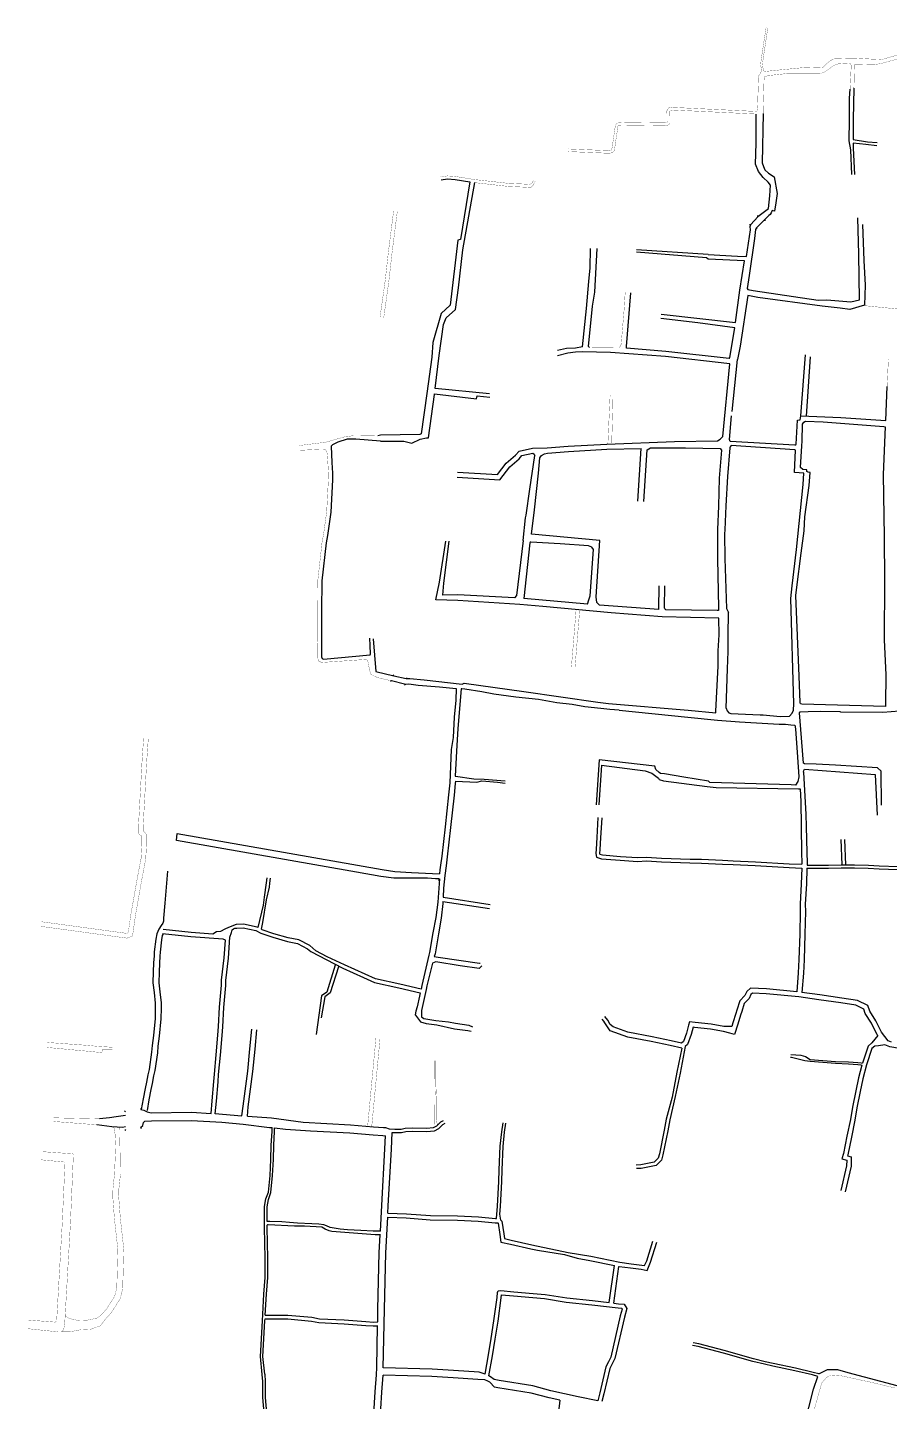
# Model space of a CAD drawing. Header units: metres. Extents: x 375792 to 378704, y 2469502 to 2471712.
# Drawn here: x 375832 to 376217, y 2470378 to 2470993 of the extents above; entities that cross this region are included whole.
import ezdxf

# ---------------------------------------------------------------- set-up
doc = ezdxf.new("R2010")
doc.units = ezdxf.units.M
doc.header["$MEASUREMENT"] = 0
doc.linetypes.add('X2', pattern=[10, 8, -2])
doc.linetypes.add('X6', pattern=[2, 1, -1])
doc.layers.add('DLSS', color=1, linetype='Continuous')
doc.layers.add('Prived Road', color=1, linetype='Continuous')
doc.linetypes.add('8431', pattern='A,0.75,[150,AAA.SHX,S=1,R=0,X=0,Y=0],1.5,[149,AAA.SHX,S=0.15,R=0,X=0,Y=-0.4],0.75', length=3)

msp = doc.modelspace()

# ---------------------------------------------------------------- linework, layer by layer
at = {"layer": 'DLSS', "linetype": 'Continuous'}
for p, q in [((376158.35, 2470907.97), (376158.31, 2470908.47)), ((376161.25, 2470906.44), (376161.75, 2470906.44)), ((376155.22, 2470904.41), (376154.72, 2470904.38)), ((376157.78, 2470903.01), (376157.77, 2470902.51)), ((375994.64, 2470700.44), (375994.21, 2470700.18)), ((375994.64, 2470700.44), (375994.21, 2470700.18)), ((375995.78, 2470702.66), (375995.5, 2470703.08)), ((375995.78, 2470702.66), (375995.5, 2470703.08)), ((376000.55, 2470698.96), (376000.8, 2470698.53)), ((376000.55, 2470698.96), (376000.8, 2470698.53)), ((376001.29, 2470701.51), (376001.71, 2470701.78)), ((376001.29, 2470701.51), (376001.71, 2470701.78)), ((375875.85, 2470507.72), (375875.45, 2470508.02)), ((375882.72, 2470508.75), (375883.02, 2470509.15)), ((375882.59, 2470500.78), (375882.99, 2470500.48)), ((375875.82, 2470499.81), (375875.52, 2470499.41))]:
    msp.add_line(p, q, dxfattribs=at)
at = {"layer": 'DLSS', "linetype": 'Continuous', "flags": 128}
for points in [[(376073.56, 2470938.27, 0.1, 0.1, 0), (376091.74, 2470937.51, 0.1, 0.1, 0), (376092.83, 2470937.67, 0.1, 0.1, 0), (376093.07, 2470937.85, 0.1, 0.1, 0), (376093.32, 2470939.03, 0.1, 0.1, 0), (376094.75, 2470948.91, 0.1, 0.1, 0), (376095.67, 2470950, 0.1, 0.1, 0), (376097.58, 2470950.15, 0.1, 0.1, 0), (376116.56, 2470949.9, 0.1, 0.1, 0), (376117.73, 2470950.05, 0.1, 0.1, 0), (376117.81, 2470950.09, 0.1, 0.1, 0), (376117.83, 2470950.15, 0.1, 0.1, 0), (376117.76, 2470955.33, 0.1, 0.1, 0), (376118.55, 2470956.59, 0.1, 0.1, 0), (376120.29, 2470956.85, 0.1, 0.1, 0), (376157.74, 2470955.03, 0.1, 0.1, 0), (376158, 2470955.27, 0.1, 0.1, 0), (376158.25, 2470956.76, 0.1, 0.1, 0), (376158.7, 2470969.94, 0.1, 0.1, 0), (376158.82, 2470971.02, 0.1, 0.1, 0), (376159.7, 2470972.41, 0.1, 0.1, 0), (376160.06, 2470973.49, 0.1, 0.1, 0), (376159.64, 2470975.87, 0.1, 0.1, 0), (376159.86, 2470978.08, 0.1, 0.1, 0), (376161.26, 2470987.35, 0.1, 0.1, 0), (376162.09, 2470992.52, 0.1, 0.1, 0)], [(376201.31, 2470965.47, 0.1, 0.1, 0), (376201.57, 2470975.81, 0.1, 0.1, 0), (376201.82, 2470976.21, 0.1, 0.1, 0), (376210.16, 2470975.98, 0.1, 0.1, 0), (376212.99, 2470976.36, 0.1, 0.1, 0), (376224.14, 2470979.4, 0.1, 0.1, 0), (376232.11, 2470981.46, 0.1, 0.1, 0), (376234.78, 2470981.63, 0.1, 0.1, 0), (376235.25, 2470981.66, 0.1, 0.1, 0), (376235.67, 2470981.53, 0.1, 0.1, 0), (376235.91, 2470980.6, 0.1, 0.1, 0), (376236.12, 2470974.19, 0.1, 0.1, 0), (376236.12, 2470973.54, 0.1, 0.1, 0), (376234.75, 2470970.06, 0.1, 0.1, 0), (376234.12, 2470969.34, 0.1, 0.1, 0), (376233.17, 2470968.89, 0.1, 0.1, 0), (376232.4, 2470968.48, 0.1, 0.1, 0), (376231.94, 2470968.15, 0.1, 0.1, 0)], [(376160.71, 2470954.17, 0.1, 0.1, 0), (376161.19, 2470970.05, 0.1, 0.1, 0), (376161.54, 2470970.63, 0.1, 0.1, 0), (376162.93, 2470971.06, 0.1, 0.1, 0), (376171.23, 2470971.96, 0.1, 0.1, 0), (376180.54, 2470972.02, 0.1, 0.1, 0), (376185.89, 2470971.97, 0.1, 0.1, 0), (376187.99, 2470972.49, 0.1, 0.1, 0), (376189.32, 2470973.39, 0.1, 0.1, 0), (376192.34, 2470975.65, 0.1, 0.1, 0), (376194.11, 2470976.26, 0.1, 0.1, 0), (376196.4, 2470976.43, 0.1, 0.1, 0), (376199.14, 2470976.55, 0.1, 0.1, 0), (376199.81, 2470976.41, 0.1, 0.1, 0), (376200.11, 2470975.52, 0.1, 0.1, 0), (376199.6, 2470964.93, 0.1, 0.1, 0)], [(376073.51, 2470937.09, 0.1, 0.1, 0), (376091.8, 2470936.33, 0.1, 0.1, 0), (376093.3, 2470936.55, 0.1, 0.1, 0), (376094.12, 2470937.18, 0.1, 0.1, 0), (376094.48, 2470938.82, 0.1, 0.1, 0), (376095.87, 2470948.41, 0.1, 0.1, 0), (376096.25, 2470948.87, 0.1, 0.1, 0), (376097.62, 2470948.97, 0.1, 0.1, 0), (376116.63, 2470948.73, 0.1, 0.1, 0), (376118.13, 2470948.91, 0.1, 0.1, 0), (376118.77, 2470949.31, 0.1, 0.1, 0), (376119.01, 2470949.95, 0.1, 0.1, 0), (376118.94, 2470955, 0.1, 0.1, 0), (376119.26, 2470955.51, 0.1, 0.1, 0), (376120.35, 2470955.67, 0.1, 0.1, 0), (376157.68, 2470953.86, 0.1, 0.1, 0)], [(376031.94, 2470923.18, 0.1, 0.1, 0), (376046.95, 2470921.5, 0.1, 0.1, 0), (376054.16, 2470921.18, 0.1, 0.1, 0), (376056.95, 2470920.99, 0.1, 0.1, 0), (376058.07, 2470922.14, 0.1, 0.1, 0), (376058.95, 2470923.94, 0.1, 0.1, 0)], [(375953.91, 2470803.52, 0.1, 0.1, 0), (375962.87, 2470803.95, 0.1, 0.1, 0), (375964.91, 2470803.98, 0.1, 0.1, 0), (375965.39, 2470803.58, 0.1, 0.1, 0), (375965.98, 2470802.15, 0.1, 0.1, 0), (375966.28, 2470798.03, 0.1, 0.1, 0), (375966.55, 2470793.24, 0.1, 0.1, 0), (375966.51, 2470790.32, 0.1, 0.1, 0), (375965.76, 2470776.07, 0.1, 0.1, 0), (375964.34, 2470765.74, 0.1, 0.1, 0), (375963.68, 2470762.38, 0.1, 0.1, 0), (375961.78, 2470745.21, 0.1, 0.1, 0), (375961.66, 2470731.77, 0.1, 0.1, 0), (375961.6, 2470717.66, 0.1, 0.1, 0), (375961.63, 2470710.87, 0.1, 0.1, 0), (375962.26, 2470709.24, 0.1, 0.1, 0), (375963.47, 2470708.64, 0.1, 0.1, 0), (375983.41, 2470710, 0.1, 0.1, 0), (375984.12, 2470709.38, 0.1, 0.1, 0), (375984.92, 2470705.2, 0.1, 0.1, 0), (375985.55, 2470703.28, 0.1, 0.1, 0), (375988.48, 2470701.88, 0.1, 0.1, 0), (375994.7, 2470700.44, 0.1, 0.1, 0)], [(375953.91, 2470803.52, 0.1, 0.1, 0), (375962.87, 2470803.95, 0.1, 0.1, 0), (375964.91, 2470803.98, 0.1, 0.1, 0), (375965.39, 2470803.58, 0.1, 0.1, 0), (375965.98, 2470802.15, 0.1, 0.1, 0), (375966.28, 2470798.03, 0.1, 0.1, 0), (375966.55, 2470793.24, 0.1, 0.1, 0), (375966.51, 2470790.32, 0.1, 0.1, 0), (375965.76, 2470776.07, 0.1, 0.1, 0), (375964.34, 2470765.74, 0.1, 0.1, 0), (375963.68, 2470762.38, 0.1, 0.1, 0), (375961.78, 2470745.21, 0.1, 0.1, 0), (375961.66, 2470731.77, 0.1, 0.1, 0), (375961.6, 2470717.66, 0.1, 0.1, 0), (375961.63, 2470710.87, 0.1, 0.1, 0), (375962.26, 2470709.24, 0.1, 0.1, 0), (375963.47, 2470708.64, 0.1, 0.1, 0), (375983.41, 2470710, 0.1, 0.1, 0), (375984.12, 2470709.38, 0.1, 0.1, 0), (375984.92, 2470705.2, 0.1, 0.1, 0), (375985.55, 2470703.28, 0.1, 0.1, 0), (375988.48, 2470701.88, 0.1, 0.1, 0), (375994.7, 2470700.44, 0.1, 0.1, 0)], [(375840.88, 2470538.74, 0.1, 0.1, 0), (375858.8, 2470537.45, 0.1, 0.1, 0), (375863.07, 2470537.03, 0.1, 0.1, 0), (375869.96, 2470536.59, 0.1, 0.1, 0)], [(375832.14, 2470410.76, 0.1, 0.1, 0), (375845.29, 2470409.38, 0.1, 0.1, 0), (375847.43, 2470409.46, 0.1, 0.1, 0), (375848.26, 2470410.35, 0.1, 0.1, 0), (375848.75, 2470413.63, 0.1, 0.1, 0), (375851.24, 2470457.35, 0.1, 0.1, 0), (375852.58, 2470488.37, 0.1, 0.1, 0), (375852.45, 2470488.87, 0.1, 0.1, 0), (375852, 2470488.99, 0.1, 0.1, 0), (375838.44, 2470489.92, 0.1, 0.1, 0)], [(375832.58, 2470414.61, 0.1, 0.1, 0), (375844.42, 2470413.69, 0.1, 0.1, 0), (375845.1, 2470414, 0.1, 0.1, 0), (375847.59, 2470457.53, 0.1, 0.1, 0), (375848.86, 2470485.24, 0.1, 0.1, 0), (375838.19, 2470486.27, 0.1, 0.1, 0)], [(376181.6, 2470367.48, 0.1, 0.1, 0), (376186.92, 2470386.48, 0.1, 0.1, 0), (376189.15, 2470389.02, 0.1, 0.1, 0), (376191.14, 2470390.05, 0.1, 0.1, 0), (376195.54, 2470389.71, 0.1, 0.1, 0), (376209.44, 2470386.69, 0.1, 0.1, 0), (376219.62, 2470384.23, 0.1, 0.1, 0)], [(376181.6, 2470367.48, 0.1, 0.1, 0), (376186.92, 2470386.48, 0.1, 0.1, 0), (376189.15, 2470389.02, 0.1, 0.1, 0), (376191.14, 2470390.05, 0.1, 0.1, 0), (376195.54, 2470389.71, 0.1, 0.1, 0), (376209.44, 2470386.69, 0.1, 0.1, 0), (376219.62, 2470384.23, 0.1, 0.1, 0)]]:
    msp.add_lwpolyline(points, format="xyseb", dxfattribs=at)
at = {"layer": 'DLSS', "linetype": 'Continuous'}
for points in [[(376162.85, 2470992.4, 0.1, 0.1, 0), (376160.52, 2470976.82, 0.1, 0.1, 0), (376160.51, 2470975.85, 0.1, 0.1, 0), (376160.7, 2470974.39, 0.1, 0.1, 0), (376160.89, 2470973.64, 0.1, 0.1, 0), (376161.18, 2470973.03, 0.1, 0.1, 0), (376161.51, 2470972.89, 0.1, 0.1, 0), (376168.25, 2470973.59, 0.1, 0.1, 0), (376179.55, 2470974.7, 0.1, 0.1, 0), (376187.1, 2470974.45, 0.1, 0.1, 0), (376187.6, 2470974.83, 0.1, 0.1, 0), (376189.24, 2470976.51, 0.1, 0.1, 0), (376190.86, 2470977.79, 0.1, 0.1, 0), (376192.7, 2470978.66, 0.1, 0.1, 0), (376200.97, 2470978.9, 0.1, 0.1, 0), (376209.3, 2470978.43, 0.1, 0.1, 0), (376213.37, 2470978.27, 0.1, 0.1, 0), (376214.4, 2470978.42, 0.1, 0.1, 0), (376221.19, 2470980.37, 0.1, 0.1, 0), (376224.43, 2470981.49, 0.1, 0.1, 0), (376233.99, 2470984.06, 0.1, 0.1, 0)], [(376016.72, 2470925.8, 0.1, 0.1, 0), (376019.65, 2470926.21, 0.1, 0.1, 0), (376023.27, 2470925.96, 0.1, 0.1, 0), (376031.76, 2470924.58, 0.1, 0.1, 0), (376047.06, 2470922.86, 0.1, 0.1, 0), (376054.23, 2470922.55, 0.1, 0.1, 0), (376056.58, 2470922.39, 0.1, 0.1, 0), (376057.55, 2470923.04, 0.1, 0.1, 0), (376058.24, 2470924.33, 0.1, 0.1, 0)], [(375991.25, 2470862.82, 0.1, 0.1, 0), (375993.54, 2470879.2, 0.1, 0.1, 0), (375994.97, 2470891.92, 0.1, 0.1, 0), (375997.3, 2470910.27, 0.1, 0.1, 0)], [(375953.49, 2470805.65, 0.1, 0.1, 0), (375965.41, 2470807.13, 0.1, 0.1, 0), (375970.08, 2470808.51, 0.1, 0.1, 0), (375973.92, 2470809.57, 0.1, 0.1, 0), (375977.98, 2470810.08, 0.1, 0.1, 0), (375988.55, 2470809.91, 0.1, 0.1, 0)], [(375838.09, 2470590.64, 0.1, 0.1, 0), (375876.53, 2470585.39, 0.1, 0.1, 0), (375878.99, 2470586.26, 0.1, 0.1, 0), (375880.31, 2470595.5, 0.1, 0.1, 0), (375883.25, 2470612.11, 0.1, 0.1, 0), (375884.91, 2470620.8, 0.1, 0.1, 0), (375885.25, 2470627.25, 0.1, 0.1, 0), (375885.27, 2470631.56, 0.1, 0.1, 0), (375884.14, 2470633.13, 0.1, 0.1, 0), (375883.8, 2470633.25, 0.1, 0.1, 0), (375883.76, 2470635.23, 0.1, 0.1, 0), (375884.91, 2470656.54, 0.1, 0.1, 0), (375885.42, 2470665.53, 0.1, 0.1, 0), (375886.05, 2470674.51, 0.1, 0.1, 0)], [(375840.77, 2470536.51, 0.1, 0.1, 0), (375858.56, 2470534.86, 0.1, 0.1, 0), (375865.33, 2470534.2, 0.1, 0.1, 0), (375865.53, 2470535.77, 0.1, 0.1, 0), (375870.01, 2470535.69, 0.1, 0.1, 0)], [(375864.3, 2470504.59, 0.1, 0.1, 0), (375843.71, 2470505.04, 0.1, 0.1, 0)], [(375863.05, 2470501.92, 0.1, 0.1, 0), (375843.74, 2470503.42, 0.1, 0.1, 0)], [(375847.43, 2470409.46, 0.1, 0.1, 0), (375850.42, 2470409.46, 0.1, 0.1, 0), (375852.5, 2470409.66, 0.1, 0.1, 0), (375855.8, 2470410.28, 0.1, 0.1, 0), (375860.36, 2470410.51, 0.1, 0.1, 0), (375864.75, 2470412.1, 0.1, 0.1, 0), (375866.61, 2470414.73, 0.1, 0.1, 0), (375869.43, 2470417.79, 0.1, 0.1, 0), (375873.46, 2470424.09, 0.1, 0.1, 0), (375874.62, 2470428.6, 0.1, 0.1, 0), (375875.11, 2470446.28, 0.1, 0.1, 0), (375873.56, 2470460.18, 0.1, 0.1, 0), (375872.83, 2470469.89, 0.1, 0.1, 0), (375872.93, 2470473.39, 0.1, 0.1, 0), (375873.59, 2470479.6, 0.1, 0.1, 0), (375873.4, 2470491.95, 0.1, 0.1, 0), (375873.25, 2470497.77, 0.1, 0.1, 0), (375873.28, 2470499.56, 0.1, 0.1, 0), (375873.35, 2470500.87, 0.1, 0.1, 0)]]:
    msp.add_lwpolyline(points, format="xyseb", dxfattribs=at)
at = {"layer": 'DLSS', "linetype": 'Continuous', "flags": 128}
for points, elevation in [([(376200.37, 2470926.84), (376199.89, 2470937.87), (376199.25, 2470941.85), (376199.29, 2470951.21), (376199.31, 2470960.91), (376199.6, 2470964.93)], 8.74), ([(376211.61, 2470939.69), (376206.56, 2470940.18), (376200.96, 2470940.9), (376200.95, 2470938.62), (376201.57, 2470926.87)], 8.86), ([(376205.17, 2470904.49), (376205.69, 2470888.37), (376206.41, 2470877.4), (376206.06, 2470868.38), (376199.46, 2470866.49), (376195.18, 2470867.14), (376187.15, 2470868.03), (376158.33, 2470871.82), (376153.89, 2470872.66), (376150.48, 2470850.01), (376149.36, 2470844.16)], 8.1), ([(376080.06, 2470849.74), (376081.89, 2470866.95), (376082.93, 2470879.05), (376083.47, 2470885.12), (376083.64, 2470893.72)], 13.94), ([(376083.19, 2470849.54), (376082.72, 2470849.9), (376084.52, 2470867.95), (376085.55, 2470874.28), (376086.57, 2470893.73)], 13.94), ([(376115.13, 2470864.31), (376148.41, 2470860.68), (376150.41, 2470875.11), (376152.49, 2470888.24), (376136.19, 2470888.95)], 23.49), ([(376099.77, 2470849.22), (376099.74, 2470849.93), (376101.71, 2470873.92)], 13.94), ([(376145.6, 2470844.57), (376145.92, 2470845.07), (376148.05, 2470858.3), (376131.62, 2470860.54), (376115.09, 2470862.51)], 13.94), ([(376024.13, 2470793.73), (376042.1, 2470792.62), (376045.93, 2470797.74), (376050.09, 2470801.29), (376051.69, 2470803.19), (376057.64, 2470804.49), (376064.33, 2470804.55), (376073.67, 2470805.31), (376090.88, 2470806.29), (376121.12, 2470807.52), (376140.31, 2470807.69), (376141.6, 2470808.5), (376142.73, 2470809.65), (376145.8, 2470842.21), (376117.08, 2470845.43), (376092.57, 2470847.26), (376080.07, 2470847.48), (376076.99, 2470847.41), (376073.56, 2470846.97), (376068.85, 2470845.82)], 13.94), ([(376080.06, 2470849.74), (376076.96, 2470849.18), (376072.97, 2470848.96), (376068.89, 2470848.16)], 13.94), ([(376145.6, 2470844.57), (376117.29, 2470847.68), (376099.77, 2470849.22)], 13.94), ([(376146.95, 2470820.85), (376149.36, 2470844.16)], 13.94), ([(376146, 2470807.47), (376145.66, 2470808.4), (376146.65, 2470818.96)], 13.94), ([(376023.99, 2470791.47), (376043.18, 2470790.28), (376047.59, 2470796.18), (376051.7, 2470799.69), (376052.93, 2470801.14), (376057.89, 2470802.22), (376058.52, 2470801.72), (376058.78, 2470801.25)], 13.94), ([(376064.43, 2470802.29), (376073.82, 2470803.05), (376090.99, 2470804.03), (376106.29, 2470804.32)], 13.94), ([(376108.96, 2470803.79), (376110.4, 2470804.59), (376122.77, 2470804.63), (376126.05, 2470804.58), (376141.55, 2470804.39), (376142.1, 2470803.55)], 13.94), ([(376000.62, 2470699), (376002.46, 2470699.08), (376006.64, 2470698.51), (376016.17, 2470697.74), (376022.12, 2470697.18), (376023.58, 2470697.04)], 39.88), ([(375914.09, 2470507.02), (375914.62, 2470512.71), (375915.36, 2470521.31), (375915.6, 2470524.57), (375916.37, 2470533.25), (375917.13, 2470541.97), (375917.47, 2470545.88), (375917.84, 2470554.47), (375918.75, 2470564.32), (375918.82, 2470566.57), (375919.94, 2470576.63), (375920.54, 2470584.49), (375919.54, 2470584.86), (375905.08, 2470585.99), (375892.47, 2470587.36)], 3.61), ([(375914.95, 2470587.12), (375905.26, 2470587.88), (375892.67, 2470589.25)], 3.61), ([(375915.99, 2470506.84), (375916.52, 2470512.54), (375917.26, 2470521.16), (375917.49, 2470524.42), (375918.27, 2470533.09), (375919.03, 2470541.81), (375919.37, 2470545.76), (375919.73, 2470554.34), (375920.65, 2470564.2), (375920.72, 2470566.44), (375921.84, 2470576.45), (375922.54, 2470585.77), (375923.3, 2470587.97), (375923.58, 2470589.04), (375924.17, 2470589.56), (375924.77, 2470589.78), (375925.64, 2470589.81), (375928.44, 2470589.98), (375934.08, 2470588.77), (375936.33, 2470587.59), (375941.67, 2470585.77), (375948.19, 2470583.86), (375952.73, 2470583.01), (375957.24, 2470580.67), (375958.63, 2470579.47), (375969.18, 2470573.83), (375972.96, 2470571.92), (375982.25, 2470567.77), (375987.06, 2470565.62), (375998, 2470563.1), (376007.58, 2470560.98)], 3.61), ([(375969.5, 2470573.32), (375965.75, 2470561.29), (375963.46, 2470559.61), (375961, 2470542.24)], -7.08), ([(375971.04, 2470572.5), (375967.36, 2470560.91), (375964.97, 2470559.12), (375963.24, 2470549.78)], -7.08), ([(376175.79, 2470561.42), (376162.22, 2470562.7), (376155.14, 2470562.99), (376153.44, 2470561.5), (376152.6, 2470559.7), (376150.38, 2470557.34), (376149.07, 2470553.23), (376148.57, 2470551.65), (376147.28, 2470547.52), (376146.78, 2470545.85)], 4.45), ([(376211.98, 2470541.92), (376211.76, 2470542.21), (376209.15, 2470547.32), (376206.37, 2470551.73), (376205.68, 2470553.63), (376202.23, 2470555.39), (376195.53, 2470556.39), (376185.69, 2470557.81), (376176.76, 2470559.1), (376162.07, 2470560.49), (376155.93, 2470560.75), (376155.25, 2470560.15), (376154.46, 2470558.44), (376152.34, 2470556.19), (376151.18, 2470552.55), (376150.68, 2470550.98), (376149.39, 2470546.87), (376148.02, 2470542.24), (376145.9, 2470542.87), (376142.98, 2470543.64), (376137.22, 2470544.75), (376130.08, 2470545.45), (376129.44, 2470545.52), (376128.62, 2470542.29), (376126.95, 2470537.89), (376125.89, 2470537)], 4.45), ([(376218.04, 2470538.87), (376216.55, 2470539.47), (376213.65, 2470543.38), (376211.08, 2470548.41), (376208.37, 2470552.71), (376207.46, 2470555.2), (376202.91, 2470557.52), (376195.85, 2470558.58), (376186.01, 2470560), (376178.09, 2470561.14)], 4.45), ([(376146.78, 2470545.85), (376143.18, 2470545.83), (376137.53, 2470546.92), (376130.31, 2470547.62), (376127.92, 2470547.89), (376127.41, 2470546.41), (376126.53, 2470542.95), (376125.1, 2470539.2), (376124.24, 2470538.47), (376119.64, 2470539.45), (376111.14, 2470541.28), (376100.35, 2470543.32), (376098.63, 2470543.94), (376093.75, 2470545.79), (376092.39, 2470546.72), (376091.37, 2470548.72), (376090.09, 2470550.36)], 4.45), ([(375927.86, 2470505.97), (375928.5, 2470510.28), (375930.48, 2470525.94), (375931.49, 2470535.9), (375932.26, 2470544.62)], 3.61), ([(375930.45, 2470505.75), (375930.73, 2470509.98), (375932.72, 2470525.68), (375933.73, 2470535.69), (375934.5, 2470544.42)], 3.61), ([(376124.4, 2470536.19), (376119.18, 2470537.31), (376110.71, 2470539.13), (376100.35, 2470541.11), (376092.34, 2470544), (376090.09, 2470547.48), (376089.64, 2470548.31), (376088.77, 2470549.15)], 4.45), ([(376328.75, 2470520.96), (376325.47, 2470521.77), (376316.24, 2470523.01), (376309.41, 2470523.73), (376301.34, 2470524.58), (376294, 2470525.09), (376286.07, 2470525.87), (376278.36, 2470526.47), (376267.25, 2470527.4), (376259.87, 2470527.9), (376257.92, 2470528.73), (376254.89, 2470529.63), (376251, 2470530.35), (376245.03, 2470531.35), (376235.04, 2470533.21), (376228.63, 2470534.72), (376225.03, 2470535.44), (376217.43, 2470536.73), (376215.14, 2470537.65)], 4.45), ([(375882.72, 2470508.75), (375884.11, 2470508.39), (375885.55, 2470507.71), (375887.38, 2470507.24), (375905.36, 2470507.5), (375914.09, 2470507.02)], 3.61), ([(375915.99, 2470506.91), (375919.2, 2470506.74), (375927.86, 2470505.97)], 3.61), ([(375882.59, 2470500.78), (375883.64, 2470501.6), (375883.87, 2470502.98), (375884.57, 2470503.58), (375887.43, 2470503.62), (375905.29, 2470503.87), (375918.94, 2470503.12), (375928.51, 2470502.19), (375940.16, 2470500.78), (375941.34, 2470500.64)], 3.61), ([(375930.45, 2470505.75), (375941.1, 2470505.02), (375955.21, 2470503.12), (375976.35, 2470501.9), (375986.74, 2470501.03), (375991.1, 2470500.7), (375992.13, 2470500.67)], 3.61), ([(375992.06, 2470500.67), (375993.74, 2470500.06), (375996.18, 2470499.94), (375999.01, 2470499.97), (376000.85, 2470500.45), (376004.14, 2470500.54), (376010.29, 2470500.44), (376013.44, 2470500.67), (376015, 2470501.52), (376016.74, 2470503.22), (376017.99, 2470503.89)], 3.61), ([(375993.11, 2470462.41), (375993.28, 2470465.66), (375994.73, 2470491.04), (375995, 2470498.51), (375996.15, 2470498.45), (375999.21, 2470498.49), (376001.06, 2470498.98), (376004.14, 2470499.06), (376010.33, 2470498.96), (376013.86, 2470499.21), (376015.89, 2470500.32), (376017.62, 2470502.01), (376018.69, 2470502.58)], 3.61), ([(375942.44, 2470500.51), (375947.37, 2470499.93), (375958.54, 2470499.29), (375976.09, 2470498.28), (375986.45, 2470497.41), (375990.9, 2470497.08), (375992, 2470497.04)], 3.61), ([(376185.25, 2470389.44), (376182.88, 2470390.07), (376174.89, 2470391.93), (376165.02, 2470394.05), (376161.41, 2470394.84), (376156.16, 2470396.14), (376143.1, 2470399.79), (376131.7, 2470402.77), (376129.26, 2470403.28)], 4.45), ([(376185.64, 2470390.57), (376183.17, 2470391.23), (376175.15, 2470393.1), (376165.27, 2470395.21), (376161.69, 2470396), (376156.47, 2470397.3), (376143.41, 2470400.95), (376131.97, 2470403.93), (376129.51, 2470404.45)], 4.45), ([(376185.64, 2470390.57), (376189.44, 2470392.55), (376194.04, 2470392.47), (376198.52, 2470391.15), (376220.48, 2470385.33)], 4.45), ([(376069.95, 2470378.72), (376065.1, 2470379.77), (376057.16, 2470381.91), (376042.27, 2470384.29), (376040.75, 2470384.62), (376038.7, 2470386.79), (376037.82, 2470387.31), (376036.41, 2470387.89), (376033.23, 2470387.97), (376022.26, 2470388.83), (376012.79, 2470389.33), (375990.99, 2470389.98)], 4.39), ([(376177.18, 2470359.75), (376183.27, 2470383.64), (376185.25, 2470389.44)], 4.45), ([(376069.95, 2470378.72), (376067.74, 2470359.21), (376064.92, 2470337.56), (376060.62, 2470308.84), (376057.54, 2470289.57)], 4.39)]:
    msp.add_lwpolyline(points, dxfattribs=dict(at, elevation=elevation))
for points in [[(376201.31, 2470965.47), (376200.98, 2470951.46), (376200.96, 2470942.44), (376207.42, 2470941.51), (376211.66, 2470941.14)], [(376158.35, 2470907.97), (376158.41, 2470908.04), (376163.2, 2470911.56), (376163.76, 2470917.32), (376164.02, 2470922.11), (376162.96, 2470923.41), (376160.79, 2470925.53), (376158.74, 2470928.12), (376157.36, 2470931.48), (376157.62, 2470940.85), (376157.68, 2470953.84)], [(376160.81, 2470954.17), (376160.26, 2470932.12), (376160.85, 2470930.42), (376161.5, 2470928.96), (376163.19, 2470927.42), (376165.64, 2470925.74), (376167.05, 2470918.31), (376166.47, 2470914.18), (376165.83, 2470910.51), (376164.79, 2470910.81), (376164.38, 2470909.66), (376163.95, 2470909), (376163.24, 2470908.44), (376161.25, 2470906.44)], [(376016.9, 2470924.45), (376019.69, 2470924.84), (376023.11, 2470924.6), (376029.71, 2470923.53)], [(376029.7, 2470923.52), (376025.54, 2470897.8), (376024.31, 2470897.5), (376020.97, 2470868.34), (376016.86, 2470864.72), (376013.16, 2470851.68), (376012.75, 2470845.15), (376010.53, 2470828.95), (376008.03, 2470810.9), (376007.43, 2470810.53), (375989.79, 2470810.31), (375988.55, 2470809.91)], [(376038.53, 2470828.69), (376014.2, 2470831.08), (376015.94, 2470845.93), (376018, 2470859.73), (376019.08, 2470862.7), (376023.31, 2470866.5), (376024.62, 2470876.22), (376026.53, 2470893.2), (376031.95, 2470923.21)], [(376157.78, 2470903.01), (376157.28, 2470902.29), (376156.87, 2470898.19), (376154.5, 2470881.64), (376153.63, 2470875.83), (376153.95, 2470875.43), (376156.32, 2470874.97), (376185.27, 2470870.66), (376189.17, 2470870.85), (376192.73, 2470870.52), (376199.96, 2470869.88), (376203.86, 2470870.75), (376203.58, 2470891.17), (376203.06, 2470907.53)], [(376136.25, 2470891.07), (376149.31, 2470890.36), (376153.28, 2470890.22), (376155.07, 2470902.09), (376155.02, 2470903.63), (376155.22, 2470904.41)], [(375989.78, 2470807.56), (376000.26, 2470807.56), (376003.73, 2470806.67), (376007.47, 2470808.45), (376010.37, 2470809.03), (376011.26, 2470809.03), (376013.86, 2470828.48), (376013.89, 2470828.75), (376032.75, 2470826.59), (376032.96, 2470827.93), (376038.59, 2470827.33)], [(376174.84, 2470805.8), (376175.51, 2470806.3), (376176.07, 2470816.92), (376177.37, 2470817.18), (376177.61, 2470818.91), (376195.47, 2470818.23), (376215.52, 2470816.8), (376216.13, 2470832.07)], [(376214.74, 2470814.14), (376215.2, 2470814.07), (376214.45, 2470792.71), (376214.87, 2470764.81), (376215.03, 2470745.32), (376214.88, 2470718.75), (376215.58, 2470703.11), (376215.43, 2470690.08), (376215.4, 2470688.99), (376193.93, 2470689.54), (376178.06, 2470689.99), (376177.46, 2470690.1), (376177.24, 2470690.7)], [(376178.05, 2470805.46), (376178.13, 2470807.56), (376178.35, 2470815.16), (376178.91, 2470816.15), (376179.7, 2470816.48), (376187.56, 2470816.21), (376214.74, 2470814.14)], [(375989.78, 2470807.56), (375978.74, 2470808.52), (375974.89, 2470808.53), (375970.72, 2470807.15), (375968.3, 2470805.91), (375967.81, 2470805.36), (375968.12, 2470798.12), (375968.39, 2470793.28), (375968.36, 2470790.26), (375967.6, 2470775.9), (375966.16, 2470765.44), (375965.51, 2470762.1), (375963.63, 2470745.1), (375963.51, 2470731.75), (375963.45, 2470717.66), (375963.48, 2470711.22), (375963.79, 2470710.42), (375964.29, 2470710.05), (375985.16, 2470712.01), (375985.33, 2470712.58), (375985.11, 2470716.23), (375984.98, 2470719.44)], [(376057.23, 2470765.97), (376058.6, 2470776.94), (376060.37, 2470793.3), (376060.99, 2470800.1), (376061.77, 2470801.14), (376063.14, 2470801.93), (376064.43, 2470802.29)], [(376104.78, 2470780.77), (376106.29, 2470804.32)], [(376107.46, 2470780.6), (376108.96, 2470803.79)], [(376142.1, 2470803.55), (376141.07, 2470791.03), (376140.84, 2470778.54), (376140.39, 2470768.04), (376140.31, 2470766.14), (376140.43, 2470755.03), (376140.78, 2470733.12), (376140.78, 2470731.88), (376140.26, 2470731.9), (376117.33, 2470732.12)], [(376144.26, 2470688.19), (376144.65, 2470687.03), (376145.43, 2470686.19), (376146.32, 2470685.87), (376159.45, 2470685.22), (376160.78, 2470685.16), (376168.32, 2470684.48), (376172.49, 2470684.59), (376173.78, 2470686.05), (376174.36, 2470687.27), (376174.5, 2470690.09), (376173.13, 2470737.29), (376173.66, 2470742.91), (376175.7, 2470759.23), (376178.58, 2470788.22), (376178.92, 2470793.23), (376174.74, 2470793.52), (376175.21, 2470803.59), (376174.88, 2470803.73), (376146.46, 2470805.62), (376145.98, 2470805.12), (376145.94, 2470804.58), (376144.83, 2470791.74), (376144.06, 2470778.66), (376143.6, 2470767.91), (376143.53, 2470766.09), (376143.64, 2470755.11), (376144.42, 2470732.82), (376145.22, 2470731.03)], [(376174.84, 2470805.8), (376146, 2470807.47)], [(376177.24, 2470690.7), (376176.8, 2470702.49), (376175.37, 2470738.64), (376175.79, 2470742.37), (376177.76, 2470757.57), (376179.02, 2470767.5), (376179.45, 2470773.71), (376181.31, 2470787.78), (376181.83, 2470793.55), (376180.8, 2470793.69), (376180.32, 2470794.1), (376180.21, 2470794.79), (376178.42, 2470795), (376177.5, 2470795.88), (376178.05, 2470805.46)], [(376053.5, 2470763.14), (376054.58, 2470773.33), (376054.89, 2470774.46), (376056.46, 2470786.08), (376058.78, 2470801.25)], [(376087.68, 2470734.25), (376086.41, 2470735.47), (376086.13, 2470737.98), (376087.74, 2470763.14), (376057.23, 2470765.97)], [(376001.29, 2470701.49), (376002.89, 2470701.42), (376009.24, 2470700.82), (376026.24, 2470698.87), (376027.24, 2470699.44), (376053.81, 2470695.69), (376086.89, 2470690.87), (376091.7, 2470690.36), (376127.31, 2470687.29), (376139.58, 2470686.11), (376139.67, 2470686.86), (376140.68, 2470707), (376140.61, 2470713.84), (376141.14, 2470720.95), (376140.96, 2470728.49), (376115.68, 2470729.11), (376092.87, 2470730.82), (376062.39, 2470733.65), (376052.07, 2470734.52), (376024.35, 2470736.31), (376014.51, 2470736.65), (376016.21, 2470744.49), (376019.03, 2470762.87)], [(376049.72, 2470737.61), (376024.4, 2470738.95), (376017.59, 2470738.75), (376018.11, 2470744.16), (376020.47, 2470762.82)], [(376053.5, 2470763.14), (376050.52, 2470738.53), (376049.72, 2470737.61)], [(376082.24, 2470734.69), (376082.93, 2470736.67), (376083.51, 2470738.48), (376084.94, 2470759.18), (376084.17, 2470760.27), (376082.8, 2470760.79), (376070.13, 2470761.68), (376056.91, 2470762.46), (376056.67, 2470762.38), (376056.59, 2470762.18), (376053.86, 2470737.31)], [(376114.18, 2470732.26), (376114.2, 2470732.59), (376114.32, 2470742.95)], [(376117.33, 2470732.12), (376116.85, 2470732.62), (376116.67, 2470733.05), (376116.79, 2470742.93)], [(376082.24, 2470734.69), (376053.86, 2470737.31)], [(376114.18, 2470732.26), (376087.68, 2470734.25)], [(376144.26, 2470688.19), (376144.83, 2470705.75), (376145.07, 2470713.51), (376145.15, 2470720.66), (376145.22, 2470731.03)], [(375986.58, 2470719.16), (375987.64, 2470704.56), (375995.75, 2470702.7)], [(376023.58, 2470697.04), (376023.5, 2470691.8), (376022.78, 2470684.19), (376022.19, 2470675.03), (376021.44, 2470669.67), (376020.72, 2470654.76), (376020.2, 2470649.51), (376018.64, 2470635.17), (376017.18, 2470622.07), (376016.62, 2470618.06), (376016.35, 2470615.9), (376016.23, 2470614.09)], [(376096.45, 2470687.28), (376092.26, 2470687.6), (376088.3, 2470688.1), (376081.03, 2470688.74), (376075.43, 2470689.84), (376068.59, 2470690.66), (376060.38, 2470692.11), (376050.26, 2470693.16), (376040.43, 2470694.41), (376035.04, 2470695.5), (376027.41, 2470696.68), (376026.07, 2470696.81), (376025.85, 2470696.81), (376024.36, 2470679.19), (376023.7, 2470668.96), (376023.14, 2470657.82), (376023.36, 2470657.81), (376031.5, 2470656.68), (376036.14, 2470656.51), (376045.54, 2470655.67)], [(376096.45, 2470687.28), (376127.12, 2470684.19), (376140.4, 2470682.83)], [(376213.64, 2470644.83), (376213.42, 2470660), (376211.89, 2470661.58), (376193.03, 2470662.74), (376184.5, 2470663.23), (376179.3, 2470663.25), (376178.75, 2470663.67), (376177.54, 2470678.6), (376177.05, 2470686.14), (376177.37, 2470686.63), (376180.84, 2470686.74), (376186.23, 2470686.81), (376195.01, 2470686.7), (376195.34, 2470686.63), (376214.3, 2470686.37), (376225.39, 2470687.31)], [(376140.4, 2470682.83), (376150.16, 2470682.15), (376167.98, 2470681.1), (376170.81, 2470681.06), (376173.08, 2470680.8), (376174.9, 2470680.55), (376175.24, 2470678.91), (376176.07, 2470666.24), (376176.71, 2470657.46), (376176.26, 2470655.39), (376175.23, 2470653.85), (376173.23, 2470653.92), (376136.99, 2470654.92), (376136.41, 2470655.59), (376125.28, 2470657.34), (376116.64, 2470658.9), (376114.94, 2470659.03), (376114.3, 2470659.5), (376112.82, 2470660.77), (376112.3, 2470662.3), (376087.52, 2470665.04)], [(376088.57, 2470662.77), (376108.04, 2470660.26), (376111.07, 2470659.19), (376114.05, 2470656.9), (376114.23, 2470656.3), (376116.26, 2470655.75), (376135.69, 2470653.16), (376139.77, 2470652.69), (376176.51, 2470652.13), (376177.36, 2470652.19), (376177.62, 2470646.5), (376177.73, 2470635.34), (376177.91, 2470623.6), (376178.06, 2470619.09), (376178.04, 2470618.41)], [(376178.82, 2470659.6), (376178.88, 2470660.36), (376179.18, 2470660.95), (376210.76, 2470658.5), (376211.63, 2470640.31)], [(376023.26, 2470655.54), (376023.21, 2470654.57), (376022.68, 2470649.25), (376021.12, 2470634.89), (376019.65, 2470621.76), (376019.09, 2470617.73), (376018.55, 2470613.45), (376017.92, 2470607.79), (376017.76, 2470603.64)], [(376023.26, 2470655.54), (376032.77, 2470655.09), (376035.03, 2470655.67), (376042.07, 2470655.14), (376045.52, 2470654.61)], [(376178.82, 2470659.6), (376179.9, 2470640.72), (376180.04, 2470635.37), (376180.23, 2470623.66), (376180.38, 2470619.1), (376180.36, 2470618.08)], [(376086.95, 2470639.31), (376086.43, 2470630.37), (376086.11, 2470625.12), (376085.94, 2470623.2), (376086.25, 2470621.63), (376088.61, 2470620.89), (376096.85, 2470620.25), (376104.58, 2470619.68), (376108.63, 2470619.94), (376115.27, 2470619.46), (376128.03, 2470619.05), (376133.22, 2470618.93), (376142.56, 2470618.49), (376147.35, 2470618.32), (376157.19, 2470617.79), (376172.37, 2470616.9), (376178, 2470616.72)], [(376088.64, 2470639.21), (376088.12, 2470630.27), (376087.8, 2470625), (376087.65, 2470623.29), (376087.72, 2470622.94), (376088.93, 2470622.56), (376096.98, 2470621.93), (376104.59, 2470621.37), (376108.64, 2470621.63), (376115.36, 2470621.15), (376128.08, 2470620.74), (376133.28, 2470620.62), (376142.63, 2470620.18), (376147.43, 2470620.01), (376157.28, 2470619.48), (376172.44, 2470618.59), (376178.04, 2470618.41)], [(376016.06, 2470611), (376016.08, 2470611.87), (376014.43, 2470611.97), (376010.81, 2470612.25), (376005.73, 2470612.18), (375995.69, 2470612.2), (375990.02, 2470612.95), (375979.03, 2470614.93), (375898.6, 2470629.05), (375898.97, 2470632.12), (375979.49, 2470618), (375990.52, 2470616.01), (375996.23, 2470615.14), (376003.61, 2470614.79), (376016.23, 2470614.09)], [(376180.36, 2470618.08), (376189.97, 2470618.03), (376195.57, 2470618.16), (376201.53, 2470618.13), (376207.78, 2470618.05), (376212.61, 2470617.66), (376221.04, 2470617.38), (376226.55, 2470617.14), (376232.72, 2470616.74), (376237.69, 2470616.39), (376241.39, 2470616.05)], [(375935.13, 2470590.11), (375937.53, 2470600.16), (375937.9, 2470603.64), (375938.87, 2470610.1), (375939.12, 2470612.35)], [(375936.57, 2470589.36), (375937.21, 2470592.33), (375938.83, 2470602.5), (375940.17, 2470608.22), (375940.42, 2470609.9), (375940.67, 2470612.18)], [(376016.09, 2470611.87), (376015.41, 2470601.4), (376014.49, 2470594.67), (376013.22, 2470587.72), (376011.74, 2470578.94), (376011.35, 2470577.84), (376008.29, 2470564.24), (376007.94, 2470562.62)], [(376178, 2470616.72), (376177.81, 2470609.72), (376177.28, 2470600.63), (376177.33, 2470597.33), (376177.13, 2470587.18), (376176.71, 2470575.81), (376176.47, 2470569.85), (376175.79, 2470561.42)], [(376180.31, 2470616.71), (376180.12, 2470609.62), (376179.6, 2470600.58), (376179.65, 2470597.32), (376179.44, 2470587.11), (376179.02, 2470575.72), (376178.78, 2470569.71), (376178.09, 2470561.14)], [(376180.31, 2470616.71), (376189.98, 2470616.66), (376195.59, 2470616.79), (376201.52, 2470616.76), (376207.72, 2470616.68), (376212.54, 2470616.3), (376220.99, 2470616.01), (376226.48, 2470615.77), (376232.63, 2470615.38), (376237.58, 2470615.03), (376241.26, 2470614.69)], [(376017.69, 2470601.81), (376017.65, 2470600.92), (376016.96, 2470594.32), (376015.68, 2470587.29), (376014.16, 2470578.31), (376013.75, 2470577.15), (376015.52, 2470576.82), (376034.02, 2470574.12), (376034.36, 2470574.25)], [(376017.69, 2470601.83), (376038.48, 2470598.63)], [(376017.76, 2470603.64), (376038.76, 2470600.43)], [(375935.13, 2470590.11), (375934.65, 2470590.36), (375928.57, 2470591.66), (375925.29, 2470591.47), (375921.88, 2470590.19), (375920.32, 2470589.38), (375918.36, 2470588.36), (375916.59, 2470588.24), (375914.95, 2470587.12)], [(376007.94, 2470562.62), (375998.37, 2470564.73), (375987.59, 2470567.22), (375982.93, 2470569.3), (375973.66, 2470573.44), (375965.92, 2470577.03), (375960.98, 2470579.66), (375958.19, 2470582.07), (375953.28, 2470584.61), (375948.58, 2470585.49), (375942.18, 2470587.37), (375936.99, 2470589.14), (375936.57, 2470589.36)], [(376035.08, 2470572.97), (376033.95, 2470571.77), (376025.46, 2470573.03), (376014.54, 2470574.79), (376013.08, 2470574.17), (376010.52, 2470564.08), (376010.21, 2470562.41), (376008.08, 2470552.97), (376008.14, 2470550.56), (376008.11, 2470550.21), (376009.21, 2470549.38), (376014.55, 2470548.6), (376020.17, 2470548.03), (376023.3, 2470547.35), (376029.19, 2470546.53), (376030.95, 2470545.69)], [(376007.59, 2470560.98), (376007.28, 2470559.5), (376006.17, 2470554.71), (376005.65, 2470552.77), (376005.35, 2470551.13), (376005.47, 2470550.89), (376006.74, 2470549.12), (376007.64, 2470547.9), (376010.14, 2470547.18), (376015, 2470546.6), (376022.86, 2470544.9), (376028.78, 2470544.07), (376030.33, 2470543.77)], [(376215.14, 2470537.65), (376212.34, 2470537.26), (376210.72, 2470537.14), (376209.38, 2470536), (376206.95, 2470528.67), (376205.27, 2470522.5), (376204.13, 2470516.77), (376202.68, 2470509.47), (376201.7, 2470503.92), (376200.16, 2470496.4), (376198.56, 2470488.54), (376198.42, 2470488.06), (376200.07, 2470487.53), (376200.06, 2470483.35), (376197.33, 2470471.9)], [(376211.98, 2470541.92), (376209.28, 2470538.53), (376207.66, 2470537.15), (376205.1, 2470529.42)], [(376124.4, 2470536.19), (376122.14, 2470525.38), (376120.14, 2470514.34), (376117.47, 2470504.44), (376116.57, 2470499.54), (376114.44, 2470488.91), (376113.92, 2470486.98), (376112.13, 2470485.17), (376106.13, 2470483.97), (376104.08, 2470483.92)], [(376125.89, 2470537), (376123.72, 2470525.07), (376121.43, 2470514.64), (376119.04, 2470504.09), (376118.14, 2470499.23), (376116, 2470488.55), (376115.36, 2470486.16), (376112.93, 2470483.69), (376106.31, 2470482.37), (376104.12, 2470482.32)], [(376172.97, 2470532.12), (376173.49, 2470532.09), (376179.44, 2470530.63), (376181.7, 2470530.35), (376193.03, 2470529.42), (376198.88, 2470529.22), (376203.03, 2470528.91), (376204.38, 2470528.75), (376204.87, 2470528.62)], [(376173.13, 2470533.32), (376177.52, 2470532.99), (376179.66, 2470532.48), (376181.77, 2470531.18), (376193.08, 2470530.26), (376198.92, 2470530.05), (376203.11, 2470529.74), (376204.54, 2470529.58), (376205.09, 2470529.43)], [(376204.87, 2470528.62), (376203.33, 2470522.96), (376202.17, 2470517.16), (376200.72, 2470509.83), (376199.74, 2470504.3), (376198.21, 2470496.8), (376196.62, 2470489.02), (376195.98, 2470486.75), (376198.08, 2470486.08), (376198.07, 2470483.58), (376195.43, 2470472.53)], [(375875.83, 2470500.97), (375874.52, 2470500.76), (375869.71, 2470501.07), (375863.05, 2470501.92)], [(375875.84, 2470506.07), (375871.72, 2470505.43), (375868.74, 2470505.07), (375864.3, 2470504.59)], [(376041.61, 2470459.97), (376042.06, 2470465.54), (376042.73, 2470476.55), (376042.83, 2470481.8), (376043.28, 2470492.34), (376043.95, 2470498.84), (376044.56, 2470502.81)], [(376043.62, 2470459.33), (376043.09, 2470461.95), (376043.37, 2470465.44), (376044.04, 2470476.5), (376044.14, 2470481.75), (376044.59, 2470492.24), (376045.26, 2470498.67), (376045.86, 2470502.61)], [(375936.98, 2470390.28), (375936.13, 2470398.3), (375937.08, 2470414.3), (375937.71, 2470426.25), (375938.3, 2470433.63), (375938.32, 2470442.34), (375938.02, 2470455.95), (375938.02, 2470465.32), (375938.63, 2470468.87), (375939.73, 2470471.84), (375940.46, 2470479.3), (375940.83, 2470486.39), (375941, 2470492.86), (375941.36, 2470498.99), (375941.34, 2470500.64)], [(375939.13, 2470458.67), (375939.12, 2470465.22), (375939.7, 2470468.58), (375940.82, 2470471.59), (375941.57, 2470479.22), (375941.93, 2470486.34), (375942.1, 2470492.81), (375942.47, 2470498.97), (375942.44, 2470500.51)], [(375989.74, 2470454.35), (375990.33, 2470465.82), (375991.78, 2470491.18), (375992, 2470497.04)], [(375989.74, 2470454.35), (375986.54, 2470454.37), (375981.08, 2470454.65), (375975.02, 2470455.02), (375971.79, 2470455.21), (375967.38, 2470456.04), (375965.63, 2470456.74), (375964.47, 2470457.13), (375962.18, 2470457.51), (375959.08, 2470457.65), (375952.67, 2470457.93), (375949.12, 2470458.26), (375945.72, 2470458.46), (375940.29, 2470458.67), (375939.13, 2470458.67)], [(375991.05, 2470393.31), (375991.63, 2470419.27), (375992.19, 2470444.7), (375993.01, 2470460.55)], [(375993.01, 2470460.55), (376001.28, 2470460.27), (376012.03, 2470459.47), (376024.13, 2470459.33), (376033.43, 2470458.85), (376040.97, 2470458.14), (376042.25, 2470458.06), (376042.3, 2470458), (376043.07, 2470452.91), (376043.59, 2470449.49), (376047.81, 2470448.49), (376056.97, 2470446.49), (376060, 2470445.85), (376072.03, 2470443.9), (376077.61, 2470442.3), (376083.38, 2470441.3), (376094.29, 2470439.04)], [(375993.11, 2470462.41), (376001.38, 2470462.13), (376012.12, 2470461.33), (376024.19, 2470461.19), (376033.56, 2470460.71), (376041.12, 2470460), (376041.61, 2470459.97)], [(376043.62, 2470459.33), (376044.06, 2470458.8), (376044.91, 2470453.19), (376045.24, 2470451.01), (376048.22, 2470450.3), (376057.36, 2470448.31), (376073.6, 2470444.88), (376083.73, 2470443.13), (376096.66, 2470440.44), (376101.74, 2470439.81), (376106.56, 2470439.21), (376107.81, 2470438.96), (376108.74, 2470441.09), (376111.42, 2470449.95)], [(375938.32, 2470416.85), (375938.81, 2470426.18), (375939.41, 2470433.58), (375939.43, 2470442.36), (375939.13, 2470455.96), (375939.13, 2470457.03)], [(375989.73, 2470452.71), (375987.41, 2470452.75), (375967.99, 2470454.25), (375966.92, 2470454.46), (375965.06, 2470455.2), (375963.52, 2470456.13), (375955.81, 2470456.63), (375951.44, 2470456.63), (375939.66, 2470457.19), (375939.31, 2470457.14), (375939.13, 2470457.03)], [(375988.56, 2470413.75), (375988.68, 2470419.34), (375989.24, 2470444.81), (375989.65, 2470452.71)], [(376096.32, 2470438.61), (376096.36, 2470438.61), (376101.51, 2470437.97), (376106.26, 2470437.38), (376108.92, 2470436.84), (376110.49, 2470440.45), (376113.2, 2470449.42)], [(376092.02, 2470422.41), (376094.29, 2470439.04)], [(376094.07, 2470422.13), (376096.32, 2470438.61)], [(376036.52, 2470390.47), (376038.01, 2470399), (376039.17, 2470406.43), (376040.48, 2470414.34), (376041.93, 2470424.68), (376042.05, 2470426.93), (376042.41, 2470427.69), (376043.54, 2470427.81), (376049.33, 2470427.28), (376058.06, 2470426.52), (376063.34, 2470426.03), (376073.04, 2470424.51), (376084.48, 2470423.3), (376092.02, 2470422.41)], [(376038.26, 2470389.63), (376039.84, 2470398.69), (376041, 2470406.14), (376042.32, 2470414.06), (376043.78, 2470424.5), (376043.85, 2470425.92), (376049.16, 2470425.44), (376057.89, 2470424.67), (376063.11, 2470424.18), (376072.8, 2470422.67), (376084.27, 2470421.46), (376095.94, 2470420.07), (376097.57, 2470419.94), (376097.8, 2470419.54), (376096.94, 2470416.43), (376092.72, 2470398.08), (376091.71, 2470395.9), (376090.48, 2470393.68), (376087.73, 2470382.08), (376086.92, 2470378.55)], [(376094.07, 2470422.16), (376096.13, 2470421.91), (376098.7, 2470421.71), (376099.79, 2470419.78), (376098.74, 2470415.98), (376094.48, 2470397.48), (376093.37, 2470395.06), (376092.23, 2470393.01), (376089.54, 2470381.65), (376088.74, 2470378.19)], [(375938.08, 2470390.39), (375937.24, 2470398.32), (375938.19, 2470414.24), (375938.23, 2470415.15)], [(375938.23, 2470415.15), (375948.35, 2470415.13), (375958.94, 2470414.19), (375962.32, 2470413.5), (375973.53, 2470412.94), (375983.18, 2470412.25), (375986.56, 2470412.04), (375988.57, 2470412.05)], [(375938.32, 2470416.85), (375948.43, 2470416.83), (375959.19, 2470415.87), (375962.53, 2470415.19), (375973.63, 2470414.64), (375983.3, 2470413.95), (375986.61, 2470413.74), (375988.56, 2470413.75)], [(375985.45, 2470353.86), (375986.45, 2470367.75), (375987.45, 2470382.58), (375988, 2470390.07), (375988.1, 2470393.38), (375988.52, 2470412.05)], [(375937.16, 2470346.76), (375938.16, 2470347.54), (375938.79, 2470348.57), (375938.82, 2470351.41), (375938.79, 2470359.1), (375938.37, 2470366.39), (375937.16, 2470379.92), (375937.2, 2470387.17), (375936.98, 2470390.28)], [(375938.09, 2470390.35), (375938.31, 2470387.2), (375938.27, 2470379.96), (375939.47, 2470366.47), (375939.75, 2470362.42), (375940.4, 2470354.58), (375940.4, 2470354.52), (375977.53, 2470352.3), (375984.19, 2470351.88), (375985.03, 2470352.53), (375985.45, 2470353.86)], [(376036.52, 2470390.47), (376033.82, 2470391.24), (376022.48, 2470392.13), (376012.93, 2470392.63), (375991.05, 2470393.29)], [(375940.45, 2470352.24), (375977.4, 2470350.03), (375986.91, 2470349.36), (375988.48, 2470349.46), (375988.44, 2470350.96), (375988.43, 2470353.65), (375989.43, 2470367.54), (375990.43, 2470382.37), (375990.99, 2470389.98)], [(376069.95, 2470378.72), (376065.1, 2470379.77), (376057.16, 2470381.91), (376042.27, 2470384.29), (376040.75, 2470384.62), (376038.7, 2470386.79), (376037.82, 2470387.31), (376036.41, 2470387.89), (376033.23, 2470387.97), (376022.26, 2470388.83), (376012.79, 2470389.33)], [(376086.92, 2470378.55), (376078.15, 2470380.33), (376065.88, 2470382.98), (376057.85, 2470385.14), (376042.89, 2470387.54), (376040.65, 2470388.03), (376038.99, 2470389.27), (376038.26, 2470389.63)]]:
    msp.add_lwpolyline(points, dxfattribs=at)
at = {"layer": 'DLSS', "linetype": 'X2'}
for points in [[(375989.6, 2470863.05, 0.1, 0.1, 0), (375991.9, 2470879.41, 0.1, 0.1, 0), (375993.32, 2470892.11, 0.1, 0.1, 0), (375995.65, 2470910.48, 0.1, 0.1, 0)], [(375838.38, 2470592.71, 0.1, 0.1, 0), (375876.31, 2470587.53, 0.1, 0.1, 0), (375877.1, 2470587.81, 0.1, 0.1, 0), (375878.25, 2470595.83, 0.1, 0.1, 0), (375881.19, 2470612.48, 0.1, 0.1, 0), (375882.83, 2470621.05, 0.1, 0.1, 0), (375883.16, 2470627.31, 0.1, 0.1, 0), (375883.18, 2470630.89, 0.1, 0.1, 0), (375882.83, 2470631.37, 0.1, 0.1, 0), (375882.14, 2470631.61, 0.1, 0.1, 0), (375881.73, 2470632.19, 0.1, 0.1, 0), (375881.66, 2470635.26, 0.1, 0.1, 0), (375882.83, 2470656.65, 0.1, 0.1, 0), (375883.33, 2470665.66, 0.1, 0.1, 0), (375883.96, 2470674.65, 0.1, 0.1, 0)], [(375849.03, 2470416.51, 0.1, 0.1, 0), (375850.64, 2470415.42, 0.1, 0.1, 0), (375852.37, 2470414.9, 0.1, 0.1, 0), (375854.8, 2470414.45, 0.1, 0.1, 0), (375858.7, 2470414.56, 0.1, 0.1, 0), (375862.87, 2470415.38, 0.1, 0.1, 0), (375864.87, 2470416.75, 0.1, 0.1, 0), (375867.32, 2470419.41, 0.1, 0.1, 0), (375871, 2470425.16, 0.1, 0.1, 0), (375871.98, 2470428.97, 0.1, 0.1, 0), (375872.46, 2470446.17, 0.1, 0.1, 0), (375870.92, 2470459.94, 0.1, 0.1, 0), (375870.18, 2470469.83, 0.1, 0.1, 0), (375870.29, 2470473.56, 0.1, 0.1, 0), (375870.95, 2470479.79, 0.1, 0.1, 0), (375871.49, 2470492.03, 0.1, 0.1, 0), (375871.22, 2470497.72, 0.1, 0.1, 0), (375870.95, 2470499.53, 0.1, 0.1, 0), (375870.58, 2470501.09, 0.1, 0.1, 0)]]:
    msp.add_lwpolyline(points, format="xyseb", dxfattribs=at)
at = {"layer": 'DLSS', "linetype": 'Continuous'}
for points in [[(376155.22, 2470904.41), (376158.35, 2470907.97)], [(376161.25, 2470906.44), (376157.78, 2470903.01)], [(376000.55, 2470698.96), (375994.64, 2470700.44)], [(376000.55, 2470698.96), (375994.64, 2470700.44)], [(375995.78, 2470702.66), (376001.29, 2470701.51)], [(375995.78, 2470702.66), (376001.29, 2470701.51)]]:
    msp.add_lwpolyline(points, dxfattribs=at)
at = {"layer": 'DLSS', "linetype": 'X6', "elevation": 5.56, "flags": 128}
msp.add_lwpolyline([(375992.31, 2470892.04, 0.00000201, 0.00000201, 0), (375979.9, 2470893.46, 0.000002, 0.000002, 0)], format="xyseb", dxfattribs=at)
at = {"layer": 'DLSS', "linetype": 'Continuous', "elevation": 13.94, "flags": 128}
msp.add_lwpolyline([(376083.19, 2470849.54, 0.1, 0.1, 0), (376096.56, 2470849.4, 0.1, 0.1, 0), (376097.32, 2470850.87, 0.1, 0.1, 0), (376098.64, 2470866.35, 0.1, 0.1, 0), (376099.12, 2470874.12, 0, 0, 0)], format="xyseb", dxfattribs=at)
at = {"layer": 'DLSS', "linetype": 'Continuous', "const_width": 0.1, "flags": 128}
for points, elevation in [([(376227.55, 2470866.03), (376205.67, 2470868.22)], 7.08), ([(376091.39, 2470806.3), (376092.38, 2470828.07)], 13.94), ([(376093.69, 2470828.07), (376093.54, 2470821.54), (376093.09, 2470806.38)], 13.94), ([(376000.62, 2470699), (376002.46, 2470699.08), (376006.64, 2470698.51), (376016.17, 2470697.74), (376022.12, 2470697.18), (376023.58, 2470697.04)], 39.88), ([(375987.76, 2470540.69), (375984.05, 2470501.25)], -7.08), ([(375987.76, 2470540.69), (375984.05, 2470501.25)], -7.08), ([(375989.59, 2470540.54), (375985.88, 2470501.1)], -3.48), ([(375989.59, 2470540.54), (375985.88, 2470501.1)], -3.48), ([(376014.05, 2470530.55), (376014.18, 2470516.01), (376014.01, 2470500.98)], 3.42), ([(376014.05, 2470530.55), (376014.18, 2470516.01), (376014.01, 2470500.98)], 3.42), ([(376015.17, 2470501.68), (376014.78, 2470504.83), (376014.79, 2470514.42), (376014.48, 2470520.56), (376014.48, 2470524.9), (376014.49, 2470530.53)], -3.48), ([(376015.17, 2470501.68), (376014.78, 2470504.83), (376014.79, 2470514.42), (376014.48, 2470520.56), (376014.48, 2470524.9), (376014.49, 2470530.53)], -3.48)]:
    msp.add_lwpolyline(points, dxfattribs=dict(at, elevation=elevation))
for points in [[(376216.13, 2470832.07), (376216.73, 2470844.41)], [(376174.84, 2470805.8), (376175.51, 2470806.3), (376176.07, 2470816.92), (376177.37, 2470817.18), (376177.61, 2470818.91), (376195.47, 2470818.23), (376215.52, 2470816.8), (376216.13, 2470832.07)], [(375989.78, 2470807.56), (375978.74, 2470808.52), (375974.89, 2470808.53), (375970.72, 2470807.15), (375968.3, 2470805.91), (375967.81, 2470805.36), (375968.12, 2470798.12), (375968.39, 2470793.28), (375968.36, 2470790.26), (375967.6, 2470775.9), (375966.16, 2470765.44), (375965.51, 2470762.1), (375963.63, 2470745.1), (375963.51, 2470731.75), (375963.45, 2470717.66), (375963.48, 2470711.22), (375963.79, 2470710.42), (375964.29, 2470710.05), (375985.16, 2470712.01), (375985.33, 2470712.58), (375985.11, 2470716.23), (375984.98, 2470719.44)], [(376077.2, 2470732.28), (376075.1, 2470706.57)], [(376078.8, 2470732.15), (376076.7, 2470706.44)], [(375986.58, 2470719.16), (375987.64, 2470704.56), (375995.75, 2470702.7)], [(376023.58, 2470697.04), (376023.5, 2470691.8), (376022.78, 2470684.19), (376022.19, 2470675.03), (376021.44, 2470669.67), (376020.72, 2470654.76), (376020.2, 2470649.51), (376018.64, 2470635.17), (376017.18, 2470622.07), (376016.62, 2470618.06), (376016.35, 2470615.9), (376016.23, 2470614.09)], [(376096.45, 2470687.28), (376092.26, 2470687.6), (376088.3, 2470688.1), (376081.03, 2470688.74), (376075.43, 2470689.84), (376068.59, 2470690.66), (376060.38, 2470692.11), (376050.26, 2470693.16), (376040.43, 2470694.41), (376035.04, 2470695.5), (376027.41, 2470696.68), (376026.07, 2470696.81), (376025.85, 2470696.81), (376024.36, 2470679.19), (376023.7, 2470668.96), (376023.14, 2470657.82), (376023.36, 2470657.81), (376031.5, 2470656.68), (376036.14, 2470656.51), (376045.54, 2470655.67)], [(376023.26, 2470655.54), (376023.21, 2470654.57), (376022.68, 2470649.25), (376021.12, 2470634.89), (376019.65, 2470621.76), (376019.09, 2470617.73), (376018.55, 2470613.45), (376017.92, 2470607.79), (376017.76, 2470603.64)], [(376023.26, 2470655.54), (376032.77, 2470655.09), (376035.03, 2470655.67), (376042.07, 2470655.14), (376045.52, 2470654.61)]]:
    msp.add_lwpolyline(points, dxfattribs=at)
at = {"layer": 'DLSS', "linetype": 'Continuous', "const_width": 0.000002}
for points in [[(375882.72, 2470508.75), (375875.85, 2470507.72)], [(375875.82, 2470499.81), (375882.59, 2470500.78)]]:
    msp.add_lwpolyline(points, dxfattribs=at)
at = {"layer": 'Prived Road'}
for p, q in [((376087.52, 2470665.04), (376086.17, 2470645.01)), ((376088.57, 2470662.77), (376087.37, 2470644.92)), ((376195.48, 2470629.49), (376195.96, 2470618.16)), ((376197.08, 2470629.56), (376197.56, 2470618.15))]:
    msp.add_line(p, q, dxfattribs=at)
at = {"layer": 'Prived Road', "elevation": 6.82}
for points in [[(376136.19, 2470888.95), (376135.44, 2470889.61), (376104.21, 2470892.12)], [(376136.25, 2470891.07), (376104.24, 2470893.08)]]:
    msp.add_lwpolyline(points, dxfattribs=at)
at = {"layer": 'Prived Road'}
for points in [[(376177.61, 2470818.91), (376179.72, 2470846.23)], [(376180.15, 2470818.82), (376181.92, 2470845.24)]]:
    msp.add_lwpolyline(points, dxfattribs=at)
at = {"layer": 'Prived Road', "linetype": '8431', "flags": 128}
for points in [[(375894.64, 2470615.39), (375893.45, 2470601.07), (375892.91, 2470594.29), (375892.92, 2470593.02), (375892.61, 2470592.12), (375891.85, 2470591.06), (375890.78, 2470589.43), (375889.8, 2470587.32), (375889.36, 2470584.96), (375888.72, 2470579.26), (375888.63, 2470577.4), (375888.41, 2470574.33), (375888.29, 2470570.27), (375888.14, 2470565.34), (375888.7, 2470561.04), (375889.19, 2470556.36), (375889.15, 2470554.14), (375889.08, 2470549.5), (375888.34, 2470541.89), (375887.79, 2470537.38), (375887.52, 2470534.42), (375886.38, 2470526.68), (375885.88, 2470524.29), (375885.29, 2470520.95), (375884.68, 2470518.2), (375883.71, 2470513.55), (375882.94, 2470508.69)], [(375892.67, 2470587.33), (375892.29, 2470586.53), (375891.94, 2470584.58), (375891.31, 2470579.06), (375891.23, 2470577.25), (375891.01, 2470574.19), (375890.88, 2470570.19), (375890.75, 2470565.47), (375891.28, 2470561.34), (375891.79, 2470556.47), (375891.75, 2470554.1), (375891.68, 2470549.36), (375890.93, 2470541.61), (375890.37, 2470537.11), (375890.1, 2470534.11), (375888.94, 2470526.23), (375888.43, 2470523.8), (375887.84, 2470520.44), (375887.22, 2470517.66), (375886.27, 2470513.08), (375885.51, 2470508.28)]]:
    msp.add_lwpolyline(points, dxfattribs=at)

doc.saveas('drawing.dxf')
